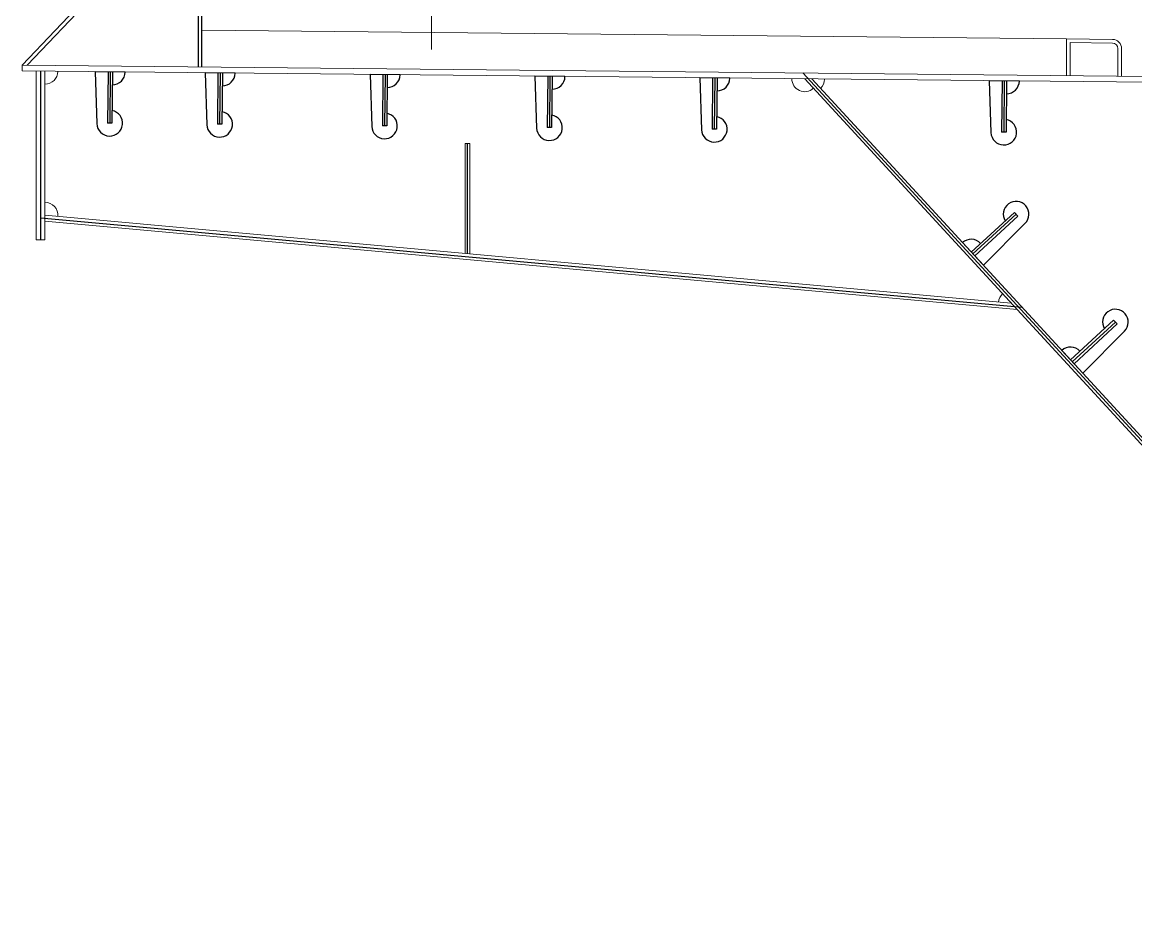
# Model space of a CAD drawing. Extents: x -2611510 to 1021013, y -44073 to 90887.
# Drawn here: x 735441 to 738480, y 39076 to 41479 of the extents above; entities that cross this region are included whole.
import ezdxf

# ---------------------------------------------------------------- set-up
doc = ezdxf.new("R2010")
doc.units = 0
doc.layers.get('Defpoints').update_dxf_attribs({"color": 8})
for name, color, linetype, lineweight in [('文字', 7, 'Continuous', 15), ('细实线', 7, 'Continuous', 15), ('钢板粗线', 1, 'Continuous', 25), ('钢板细线', 6, 'Continuous', 15)]:
    doc.layers.add(name, color=color, linetype=linetype, lineweight=lineweight)

# ---------------------------------------------------------------- blocks, each defined once
blk = doc.blocks.new('14-160加劲 有过焊孔')
at = {"layer": 'Defpoints'}
blk.add_line((38609.4, 31489.3), (38609.4, 31649.3), dxfattribs=at)
at = {"layer": '钢板粗线', "color": 7}
for p, q in [((38602.4, 31489.3), (38602.4, 31649.3)), ((38602.4, 31649.3), (38616.4, 31649.3)), ((38616.4, 31489.3), (38616.4, 31649.3)), ((38651.4, 31489.3), (38644.3, 31650.8)), ((38567.4, 31489.3), (38651.4, 31489.3))]:
    blk.add_line(p, q, dxfattribs=at)
for centre, start, end in [((38609.4, 31649.3), 2.4932, 258.463), ((38602.4, 31489.3), 90, 180)]:
    blk.add_arc(centre, 35, start, end, dxfattribs=at)
blk = doc.blocks.new('12-140加劲 有过焊孔')
at = {"layer": 'Defpoints'}
blk.add_line((0, 0), (0, 140), dxfattribs=at)
at = {"layer": '钢板粗线', "color": 7}
for p, q in [((-6, 0), (-6, 140)), ((-6, 140), (6, 140)), ((6, 0), (6, 140)), ((41, 0), (35, 141.5)), ((-41, 0), (41, 0))]:
    blk.add_line(p, q, dxfattribs=at)
for centre, start, end in [((0, 140), 2.441, 260.1291), ((-6, 0), 90, 180)]:
    blk.add_arc(centre, 35, start, end, dxfattribs=at)

msp = doc.modelspace()

# ---------------------------------------------------------------- linework, layer by layer
at = {"layer": 'Defpoints'}
for p, q in [((735491.1, 41345.1), (735491.1, 40885.1)), ((737571.1, 41340.2), (739656.3, 39076.4)), ((736656.1, 40847.4), (736656.1, 41147.4)), ((735491.1, 40945.4), (738168.9, 40701.5))]:
    msp.add_line(p, q, dxfattribs=at)
at = {"layer": '文字'}
msp.add_line((736558.3, 41404), (736558.3, 49788.6), dxfattribs=at)
at = {"layer": '钢板粗线', "elevation": 0}
for points in [[(735931.1, 41356.7), (735931.1, 41534.2, 0.414214), (735906.1, 41559.2), (735639.3, 41559.2, 0.205732), (735621.2, 41551.4), (735441.1, 41361.6)], [(735454.7, 41361.4), (735628.4, 41544.5, -0.205732), (735639.3, 41549.2), (735906.1, 41549.2, -0.414214), (735921.1, 41534.2), (735921.1, 41356.8)]]:
    msp.add_lwpolyline(points, format="xyb", dxfattribs=at)
at = {"layer": '钢板细线'}
for p, q in [((735441.1, 41345.6), (735441.1, 41361.6)), ((735479.1, 41345.2), (735479.1, 40885.1)), ((735503.1, 41344.9), (735503.1, 40885.1)), ((737576.3, 41324.2), (739646.8, 39076.4)), ((737595.6, 41324), (739665.8, 39076.4)), ((736650.1, 40847.9), (736650.1, 41147.4)), ((736650.1, 41147.4), (736662.1, 41147.4)), ((736662.1, 40846.8), (736662.1, 41147.4)), ((735503.1, 40952.4), (738140.1, 40712.2)), ((735503.1, 40936.3), (738156.2, 40694.7)), ((735479.1, 40885.1), (735503.1, 40885.1))]:
    msp.add_line(p, q, dxfattribs=at)
at = {"layer": '钢板细线', "elevation": 0}
for points in [[(735441.1, 41361.6), (744491.1, 41270.9), (758190.8, 41476.4)], [(735441.1, 41345.6), (744491.1, 41254.9), (758190.8, 41460.4)], [(735931.1, 41456.7), (738291.2, 41433)]]:
    msp.add_lwpolyline(points, dxfattribs=at)
for points in [[(738291.2, 41333), (738291.2, 41433), (738416.4, 41431.8, -0.411284), (738441.2, 41406.8), (738441.2, 41331.5)], [(738301.2, 41333), (738301.2, 41422.9), (738416.3, 41421.8, -0.411284), (738431.2, 41406.8), (738431.2, 41331.5)]]:
    msp.add_lwpolyline(points, format="xyb", dxfattribs=at)
at = {"layer": '钢板细线'}
for centre, start, end in [((735503.1, 41344.9), 270, 359.4263), ((737576.3, 41324.2), 179.4263, 312.3094), ((737595.6, 41324), 312.3094, 359.4263), ((735503.1, 40952.4), 354.7955, 90), ((738140.1, 40712.2), 132.6489, 174.8359)]:
    msp.add_arc(centre, 35, start, end, dxfattribs=at)

# ---------------------------------------------------------------- block references
at = {"layer": '细实线', "rotation": 179.4262908401}
for p in [(735681.1, 41343.2), (735981.1, 41340.2), (736431.1, 41335.7), (736881.1, 41331.1), (737331.1, 41326.6), (738121.1, 41318.7)]:
    msp.add_blockref('12-140加劲 有过焊孔', p, dxfattribs=at)
at = {"layer": '钢板细线'}
for p, rotation in [((688716.5, 47910.2), 312.6489191297555), ((688987.5, 47616, 0), 312.648919129774)]:
    msp.add_blockref('14-160加劲 有过焊孔', p, dxfattribs=dict(at, rotation=rotation))

doc.saveas('drawing.dxf')
